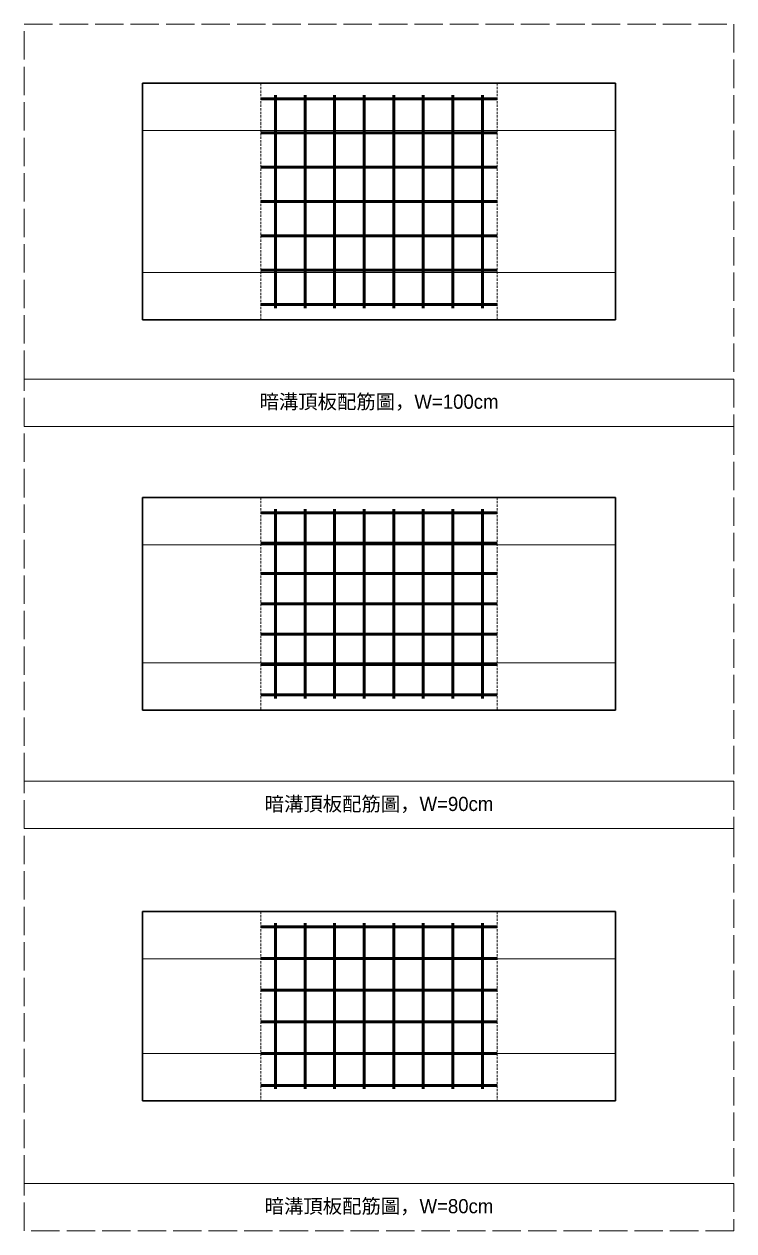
# Model space of a CAD drawing. Extents: x -3420 to 2030, y -3892 to 566.
# Drawn here: x 305 to 605, y -1045 to -535 of the extents above; entities that cross this region are included whole.
import ezdxf

# ---------------------------------------------------------------- set-up
doc = ezdxf.new("R2010")
doc.units = 0
doc.header["$MEASUREMENT"] = 0
for name, pattern in [('ACAD_ISO02W100', [15, 12, -3]), ('DASHEDX2', [1.5, 1, -0.5]), ('HIDDEN', [0.375, 0.25, -0.125])]:
    doc.linetypes.add(name, pattern=pattern)
doc.layers.add('一、4.基本-隱藏', color=9, linetype='ACAD_ISO02W100', lineweight=20, plot=False)
doc.layers.add('三、3.文字-註解文字', color=2, linetype='Continuous')
for name, color, linetype, lineweight in [('二、1.繪圖-既有設施', 8, 'Continuous', 20), ('二、2.繪圖-施作項目', 181, 'Continuous', 30), ('二、5.繪圖-鋼筋', 60, 'Continuous', 50)]:
    doc.layers.add(name, color=color, linetype=linetype, lineweight=lineweight)
doc.styles.add('註解文字', font='MS PGothic.ttf', dxfattribs={"height": 3})

msp = doc.modelspace()

# ---------------------------------------------------------------- linework, layer by layer
at = {"layer": '一、4.基本-隱藏'}
for points in [[(304.723, -535), (604.723, -535), (604.723, -685), (304.723, -685)], [(304.723, -685), (604.723, -685), (604.723, -705), (304.723, -705)], [(304.723, -705), (604.723, -705), (604.723, -855), (304.723, -855)], [(304.723, -855), (604.723, -855), (604.723, -875), (304.723, -875)], [(304.723, -875), (604.723, -875), (604.723, -1025), (304.723, -1025)], [(304.723, -1025), (604.723, -1025), (604.723, -1045), (304.723, -1045)]]:
    msp.add_lwpolyline(points, close=True, dxfattribs=at)
at = {"layer": '二、1.繪圖-既有設施', "linetype": 'DASHEDX2'}
for points in [[(404.708, -560), (404.708, -660)], [(504.708, -560), (504.708, -660)], [(404.723, -735), (404.723, -825)], [(504.723, -735), (504.723, -825)], [(404.708, -910), (404.708, -990)], [(504.708, -910), (504.708, -990)]]:
    msp.add_lwpolyline(points, dxfattribs=at)
at = {"layer": '二、1.繪圖-既有設施', "linetype": 'HIDDEN'}
for points in [[(354.708, -580), (554.708, -580)], [(354.708, -640), (554.708, -640)], [(354.723, -755), (554.723, -755)], [(354.723, -805), (554.723, -805)], [(354.708, -930), (554.708, -930)], [(354.708, -970), (554.708, -970)]]:
    msp.add_lwpolyline(points, dxfattribs=at)
at = {"layer": '二、2.繪圖-施作項目'}
for points in [[(354.708, -560), (554.708, -560)], [(354.708, -560), (354.708, -660)], [(554.708, -560), (554.708, -660)], [(354.708, -660), (554.708, -660)], [(354.723, -735), (554.723, -735)], [(354.723, -735), (354.723, -825)], [(554.723, -735), (554.723, -825)], [(354.723, -825), (554.723, -825)], [(354.708, -910), (554.708, -910)], [(354.708, -910), (354.708, -990)], [(554.708, -910), (554.708, -990)], [(354.708, -990), (554.708, -990)]]:
    msp.add_lwpolyline(points, dxfattribs=at)
at = {"layer": '二、5.繪圖-鋼筋'}
for points in [[(410.958, -565), (410.958, -655)], [(423.458, -565), (423.458, -655)], [(435.958, -565), (435.958, -655)], [(448.458, -565), (448.458, -655)], [(460.958, -565), (460.958, -655)], [(473.458, -565), (473.458, -655)], [(485.958, -565), (485.958, -655)], [(498.458, -565), (498.458, -655)], [(404.708, -566.5), (504.708, -566.5)], [(404.708, -581), (504.708, -581)], [(404.708, -595.5), (504.708, -595.5)], [(404.708, -610), (504.708, -610)], [(404.708, -624.5), (504.708, -624.5)], [(404.708, -639), (504.708, -639)], [(404.708, -653.5), (504.708, -653.5)], [(404.723, -741.5), (504.723, -741.5)], [(410.958, -740), (410.958, -820)], [(423.458, -740), (423.458, -820)], [(435.958, -740), (435.958, -820)], [(448.458, -740), (448.458, -820)], [(460.958, -740), (460.958, -820)], [(473.458, -740), (473.458, -820)], [(485.958, -740), (485.958, -820)], [(498.458, -740), (498.458, -820)], [(404.723, -754.35), (504.723, -754.35)], [(404.723, -767.18), (504.723, -767.18)], [(404.723, -780.01), (504.723, -780.01)], [(404.723, -792.84), (504.723, -792.84)], [(404.723, -805.67), (504.723, -805.67)], [(404.723, -818.5), (504.723, -818.5)], [(404.708, -916.5), (504.708, -916.5)], [(410.958, -915), (410.958, -985)], [(423.458, -915), (423.458, -985)], [(435.958, -915), (435.958, -985)], [(448.458, -915), (448.458, -985)], [(460.958, -915), (460.958, -985)], [(473.458, -915), (473.458, -985)], [(485.958, -915), (485.958, -985)], [(498.458, -915), (498.458, -985)], [(404.708, -929.9), (504.708, -929.9)], [(404.708, -943.3), (504.708, -943.3)], [(404.708, -956.7), (504.708, -956.7)], [(404.708, -970.1), (504.708, -970.1)], [(404.708, -983.5), (504.708, -983.5)]]:
    msp.add_lwpolyline(points, dxfattribs=at)

# ---------------------------------------------------------------- texts
at = {"layer": '三、3.文字-註解文字', "char_height": 6, "attachment_point": 5, "style": '註解文字'}
for s, insert in [('{\\fMS PGothic|b0|i0|c128|p34;暗溝頂板}配筋{\\fMS PGothic|b0|i0|c128|p34;圖，W=100cm}', (454.723, -695)), ('{\\fMS PGothic|b0|i0|c128|p34;暗溝頂板配筋圖，W=}9{\\fMS PGothic|b0|i0|c128|p34;0cm}', (454.723, -865)), ('{\\fMS PGothic|b0|i0|c128|p34;暗溝頂板配筋圖，W=}8{\\fMS PGothic|b0|i0|c128|p34;0cm}', (454.723, -1035))]:
    msp.add_mtext_dynamic_manual_height_columns(s, width=115.34783, gutter_width=15, heights=[0], dxfattribs=dict(at, insert=insert))

doc.saveas('drawing.dxf')
